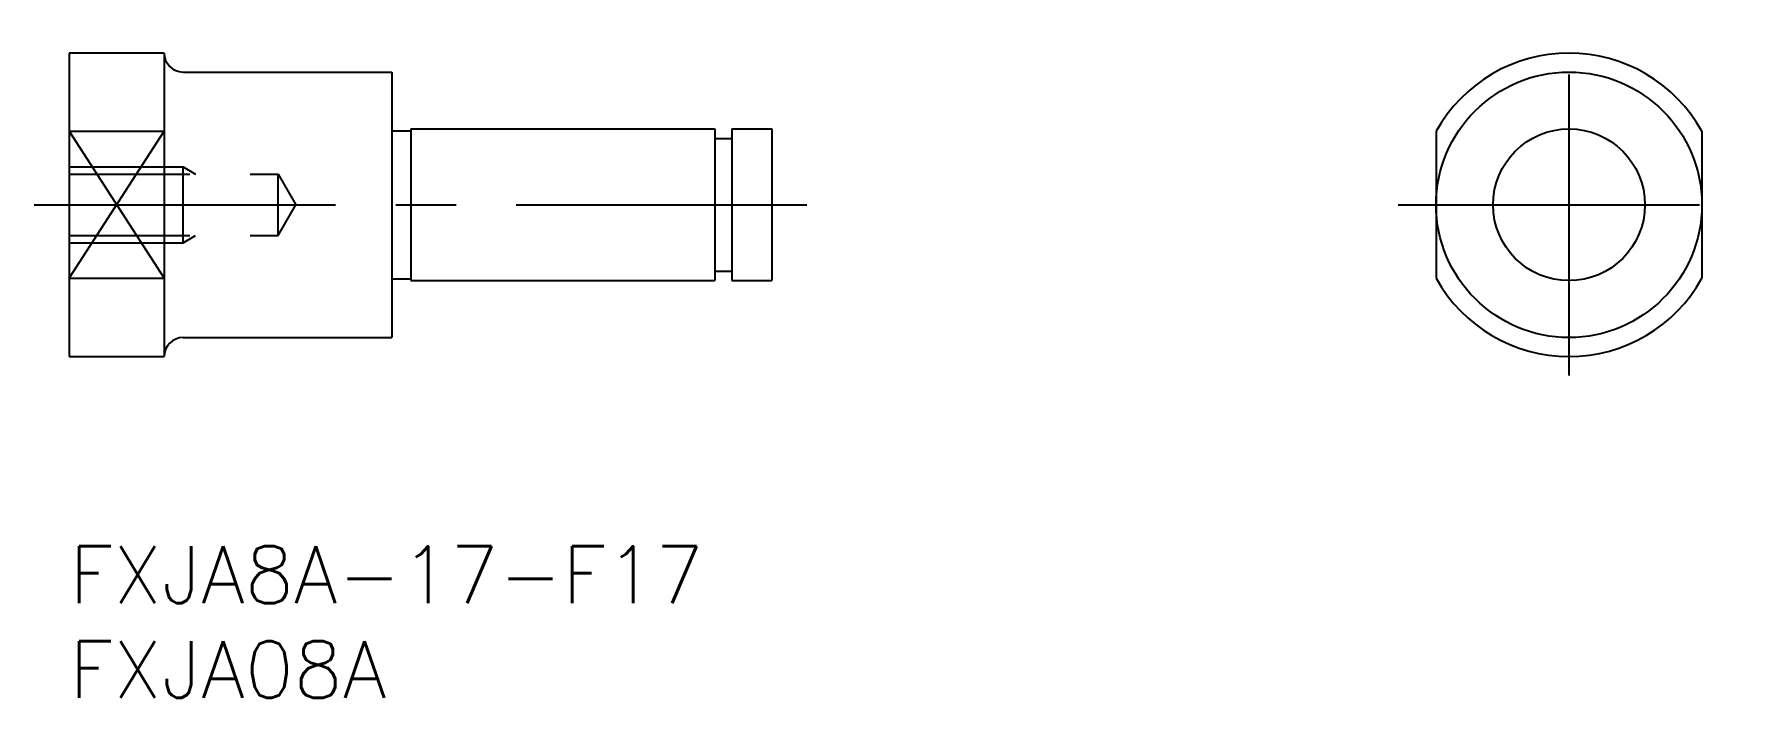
# Model space of a CAD drawing. Extents: x -1.8 to 88, y -8 to 27.
import ezdxf

# ---------------------------------------------------------------- set-up
doc = ezdxf.new("R2010")
doc.units = 0
doc.header["$LTSCALE"] = 0.5
doc.linetypes.add('CENTER', pattern=[50.8, 31.75, -6.35, 6.35, -6.35])
doc.linetypes.add('DASHED', pattern=[19.05, 12.7, -6.35])
for name, color, linetype in [('MSM_CENTER', 1, 'CENTER'), ('MSM_CONTINUOUS', 7, 'CONTINUOUS'), ('MSM_DASHED', 4, 'DASHED'), ('MSM_NARROW', 5, 'CONTINUOUS'), ('MSM_PART_NUMBER', 7, 'CONTINUOUS')]:
    doc.layers.add(name, color=color, linetype=linetype)
doc.styles.get("Standard").update_dxf_attribs({"font": 'txt.shx', "height": 3, "bigfont": 'bigfont.shx'})

# ---------------------------------------------------------------- blocks, each defined once
blk = doc.blocks.new('*U3')
at = {"layer": 'MSM_PART_NUMBER'}
blk.add_text('FXJA8A-17-F17', height=3, dxfattribs=at).set_placement((0, -3))
blk = doc.blocks.new('*U4')
at = {"layer": 'MSM_PART_NUMBER'}
blk.add_text('FXJA08A', height=3, dxfattribs=at).set_placement((0, -8))

msp = doc.modelspace()

# ---------------------------------------------------------------- linework, layer by layer
at = {"layer": 'MSM_CENTER'}
for p, q in [((79, 9), (79, 27)), ((-1.85, 18), (38.85, 18)), ((70, 18), (88, 18))]:
    msp.add_line(p, q, dxfattribs=at)
at = {"layer": 'MSM_CONTINUOUS'}
for p, q in [((0, 26), (0, 10)), ((5, 26), (0, 26)), ((5, 26), (5, 10)), ((6, 25), (17, 25)), ((17, 25), (17, 11)), ((0, 21.873), (5, 21.873)), ((17, 21.9), (18, 21.9)), ((18, 22), (34, 22)), ((18, 22), (18, 14)), ((34, 22), (34, 14)), ((34.9, 22), (34.9, 14)), ((34.9, 22), (37, 22)), ((37, 22), (37, 14)), ((72, 21.873), (72, 14.127)), ((86, 21.873), (86, 14.127)), ((34, 21.5), (34.9, 21.5)), ((34, 14.5), (34.9, 14.5)), ((0, 14.127), (5, 14.127)), ((17, 14.1), (18, 14.1)), ((18, 14), (34, 14)), ((34.9, 14), (37, 14)), ((6, 11), (17, 11)), ((0, 10), (5, 10))]:
    msp.add_line(p, q, dxfattribs=at)
for radius in [7, 4]:
    msp.add_circle((79, 18), radius, dxfattribs=at)
for centre, radius, start, end in [((6, 26), 1, 180, 270), ((79, 18), 8, 28.95502, 151.04498), ((79, 18), 8, 208.95502, 331.04498), ((6, 10), 1, 90, 180)]:
    msp.add_arc(centre, radius, start, end, dxfattribs=at)
at = {"layer": 'MSM_DASHED'}
for p, q in [((0, 20), (6, 20)), ((6, 16), (6, 20)), ((6, 20), (6.656, 19.621)), ((0, 19.621), (11, 19.621)), ((11, 16.379), (11, 19.621)), ((11, 19.621), (11.936, 18)), ((11, 16.379), (11.936, 18)), ((0, 16.379), (11, 16.379)), ((6, 16), (6.656, 16.379)), ((0, 16), (6, 16))]:
    msp.add_line(p, q, dxfattribs=at)
at = {"layer": 'MSM_NARROW'}
for p, q in [((0, 14.127), (5, 21.873)), ((0, 21.873), (5, 14.127))]:
    msp.add_line(p, q, dxfattribs=at)

# ---------------------------------------------------------------- block references
at = {"layer": 'MSM_CONTINUOUS'}
for name in ['*U3', '*U4']:
    msp.add_blockref(name, (0, 0), dxfattribs=at)

doc.saveas('drawing.dxf')
